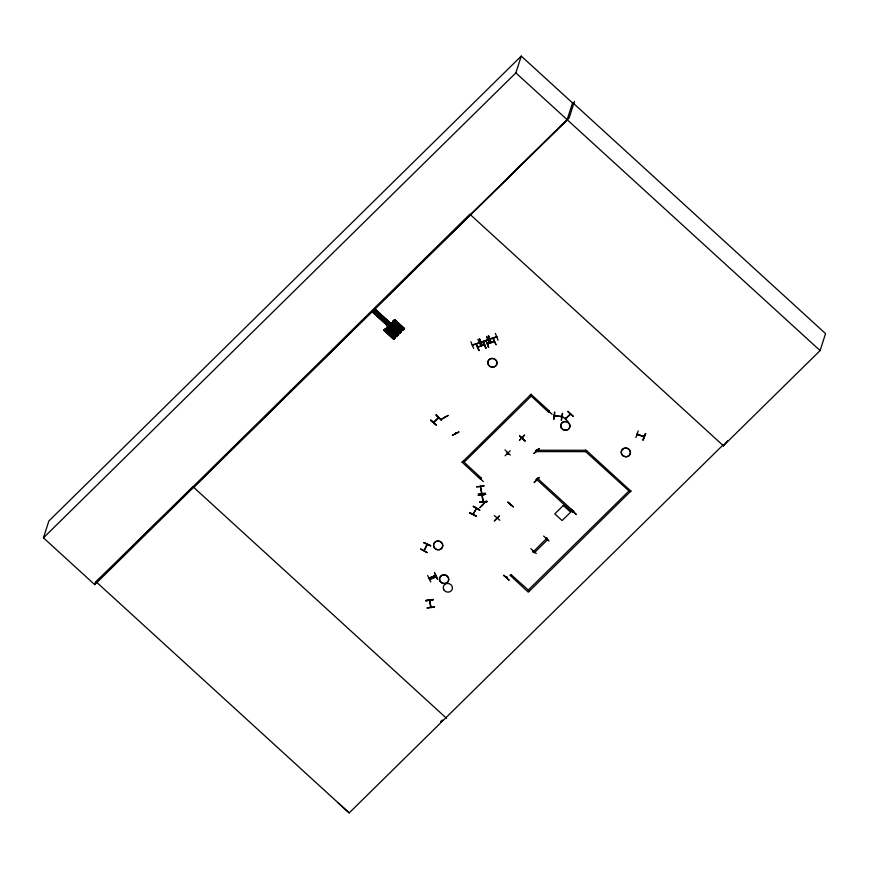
<?xml version="1.0" encoding="UTF-8"?>
<svg xmlns="http://www.w3.org/2000/svg" width="869" height="869" viewBox="0 0 869 869"><rect width="100%" height="100%" fill="white"/><g stroke="black" fill="none" stroke-linecap="round" stroke-linejoin="round"><path stroke-width="1.3" d="M473.333 513.503L472.899 514.35L476.397 508.311M476.418 508.745L476.473 508.061M429.797 601.011L429.351 600.327M481.578 493.212L480.34 486.401M427.157 607.811L434.424 606.779M486.966 501.761L479.59 502.358L486.955 501.782M485.358 493.136L478.091 493.929M507.724 453.336L508.115 454.074L507.626 453.26M553.618 419.14L554.476 412.21M553.987 419.206L554.867 412.134M561.863 416.468L554.476 415.882L555.302 415.567M560.939 416.827L561.026 416.414M560.972 416.588L561.646 416.62M562.308 413.362L561.341 420.303L562.612 413.427M472.258 345.004L479.145 342.679M478.428 346.709L477.798 347.372L484.402 344.558M479.221 342.429L479.319 342.668M488.15 343.852L487.487 344.113L487.552 343.494M494.352 341.767L493.614 342.049L493.679 341.43M455.562 433.001L455.454 433.609L455.823 433.164M423.996 550.522L427.135 544.374M433.674 422.106L438.66 417.305M481.252 478.765L480.774 479.188L481.198 478.298M507.398 452.912L507.105 452.63M507.681 452.749L507.453 452.532M522.921 437.683L522.649 438.302M549.49 412.112L548.774 412.286M570.531 414.187L569.782 414.567L570.422 413.774M573.301 511.689L573.062 512.33M723.323 445.83L820.097 350.576L825.55 333.609L572.638 102.607L567.142 119.726L94.732 584.663L43.45 537.824L48.849 521.031L521.248 56.094L572.53 102.922M94.732 584.663L95.557 582.078M372.975 312.21L387.889 325.506L373.018 312.134L375.712 309.57L390.42 323.04L387.509 325.875L372.79 312.427L373.67 311.558L388.378 325.017L373.507 311.645L388.378 325.017L387.693 325.647L373.051 312.058M375.571 309.581L374.821 310.439L389.573 323.865L390.431 323.018L375.506 309.744M374.55 313.427L377.07 310.95M375.549 314.328L378.058 311.852M377.037 315.697L379.557 313.22M378.373 316.903L380.883 314.426M379.862 318.271L382.382 315.795M395.015 338.019L385.152 329.079L394.971 338.052L395.558 337.487L385.651 328.504L395.341 337.693M384.978 331.067L386.629 329.481M398.643 334.446L396.698 336.346L386.879 327.374L388.736 325.484L398.632 334.456L398.078 335.01L388.497 325.799M385.619 331.741L387.302 330.079M388.03 328.102L389.725 326.386M388.715 328.645L390.377 327.059M387.52 333.392L389.182 331.806M390.92 325.223L392.592 323.572M391.582 322.736L401.511 331.621L391.604 322.66L401.5 331.632L400.946 332.186L391.256 323.04L400.924 332.208M388.519 334.304L390.203 332.653M391.561 325.886L393.244 324.235M392.973 321.345L403.216 329.927L402.662 330.481L392.94 321.378L394.678 319.629L404.574 328.612L404.02 329.155L394.33 320.009L404.476 328.656L402.64 330.492L392.994 321.28L402.792 330.318M390.605 330.372L392.277 328.71M393.972 322.247L395.677 320.542M394.2 320.194L394.417 319.977M391.582 331.339L393.277 329.623M394.656 322.801L396.318 321.204M393.461 327.548L395.123 325.951M394.439 328.515L396.123 326.863M396.525 324.572L398.219 322.866M397.524 325.484L399.219 323.779M43.45 537.824L515.86 72.887L521.248 56.094M430.97 419.966L436.401 424.941M435.966 415.154L441.398 420.118L436.238 414.882M433.87 422.377L438.726 417.804M438.15 417.696L438.345 417.978M441.908 419.043L448.219 415.415L441.93 418.891M445.015 417.12L445.471 417.239M445.232 417.001L445.21 417.424M470.9 341.789L473.627 348.404M472.584 344.971L472.454 344.645M476.288 343.95L479.015 350.565L475.94 344.048M482.338 345.471L479.275 338.986M478.471 343.168L478.58 342.571M477.678 346.905L484.424 344.852M477.798 346.785L477.939 347.122M478.384 347.176L478.374 346.666M481.154 341.702L481.296 342.038M481.828 341.821L481.632 341.539M478.982 350.555L476.234 343.95M481.774 342.125L481.741 341.582M458.854 431.969L452.521 435.173M483.175 341.626L485.901 348.252L483.283 341.582M482.371 345.493L479.677 338.736M455.693 432.958L455.508 433.631M483.827 345.308L484.055 345.047M484.576 344.58L483.859 345.004M486.043 340.659L488.432 347.383M491.137 342.505L488.454 335.782M487.183 340.235L487.281 339.638M481.165 342.288L488.03 339.725M420.715 549.023L427.244 552.619L420.705 549.056M487.509 343.581L494.428 341.517M423.909 542.81L430.774 545.71L423.974 542.636M487.694 343.831L494.276 341.789M489.964 338.736L496.655 336.77M488.769 347.274L485.988 340.659M491.181 342.516L488.476 335.771M492.94 338.334L496.047 344.83L493.31 338.193M427.45 544.244L424.224 550.642M496.09 337.259L496.08 336.672M496.829 336.759L496.731 336.531M574.442 101.445L569.097 118.108L470.477 214.773M498.067 340.203L495.384 333.435M481.176 477.754L480.122 478.928L462.08 462.167M463.058 461.211L481.111 477.972M427.678 575.528L430.785 582.013M464.111 462.178L531.241 396.112M429.025 578.374L435.76 575.691L428.993 578.472M429.395 579.308L436.119 576.592M433.153 599.653L425.864 600.609M429.427 600.077L430.611 607.257L430.85 606.29M429.699 600.121L431.035 606.844M437.465 579.46L434.402 572.845M478.015 476.462L483.349 481.6M476.777 486.933L484.033 486.064M469.792 512.504L476.321 516.067M480.709 478.613L481.165 478.276M473.247 506.594L479.775 510.146L473.442 506.258M480.6 486.368L481.806 493.494M485.586 494.363L478.298 495.406L485.63 494.309M473.247 514.166L476.603 508.528M484.75 502.597L479.884 507.539M485.619 494.276L478.298 495.406M482.349 505.052L482.534 505.595L482.632 504.878M483.49 501.467L482.078 494.982M505.008 449.914L510.331 455.074M505.085 455.812L510.179 450.794M508.093 454.009L507.811 453.097M530.188 395.145L548.23 411.895L549.284 410.722M462.004 462.384L531.165 394.178M519.662 436.064L525.137 440.92M524.398 435.152L519.532 440.094M494.385 520.966L499.49 515.893L494.428 520.824M522.182 437.433L522.182 437.704M522.475 437.607L522.117 438.128L522.291 437.433M496.753 517.957L497.079 518.163M497.079 518.065L496.71 518.587L496.883 517.891M497.513 517.511L497.068 517.489M499.838 520.27L494.255 515.534M507.854 502.163L513.416 507.007L507.996 502.032M510.733 504.498L510.429 505.041L510.44 504.324M510.657 504.748L510.548 504.324M546.753 409.321L552.141 414.415M534.098 453.412L539.149 448.447L534.087 453.379M630.036 491.908L585.663 451.652L536.303 451.598L536.314 450.033M536.206 450.881L536.466 450.468M536.542 450.446L536.369 451.141L536.727 450.62M549.132 411.949L548.806 412.319M554.585 415.393L554.541 415.958L554.672 415.328M503.868 575.115L509.223 580.253L503.553 575.517M555.117 416.001L555.182 415.404M534.207 482.469L539.334 477.418L534.283 482.36M536.14 479.666L536.499 479.047M536.521 480.014L536.564 479.797M573.714 511.178L572.66 512.384L536.434 479.253L537.476 478.08M506.551 577.277L506.985 577.125M506.909 576.929L506.67 577.798M631.013 490.942L528.298 592.18L510.244 575.419M561.722 416.37L561.732 416.99M510.179 575.626L511.222 574.452M562.645 416.533L568.065 421.53M565.404 418.543L570.292 414.068M567.729 411.602L573.214 416.436M565.676 418.793L565.893 418.217M565.86 418.195L565.35 418.815M536.26 553.564L530.818 548.589M532.947 551.294L533.055 551.869L533.566 551.315M533.653 551.065L533.066 551.815L533.305 550.946M547.763 539.443L534.272 552.858L533.284 551.685M543.636 536.054L549.034 541.05M528.287 590.04L628.982 490.942M529.34 591.007L511.157 574.67M546.319 538.411L546.851 537.715M586.705 450.479L585.663 451.652L585.673 450.077M570.694 509.43L576.093 514.35M635.912 437.487L638.27 430.915M637.368 433.968L637.162 434.576L637.194 433.989M637.661 434.717L637.857 434.142M637.824 434.728L640.149 435.087M643.625 436.14L643.418 436.749L643.527 436.184M645.656 433.609L642.962 440.072L645.374 433.512M644.081 436.901L644.114 436.303M642.962 440.072L645.656 433.631M479.156 342.962L472.421 345.21M481.035 342.038L487.857 339.746M497.003 517.783L497.22 517.576M423.942 542.723L430.655 545.96M479.775 510.146L473.431 506.269M519.684 436.042L525.126 441.017L519.727 436.021M507.235 453.216L507.485 452.532M570.455 414.317L565.545 419.064M532.903 551.565L533.523 551.402M554.433 415.621L561.635 416.653M383.816 330.394L384.391 329.829L394.2 338.801L393.635 339.355L383.794 330.405L385.651 328.504M385.488 328.764L395.569 337.476L393.614 339.377M389.54 323.887L389.942 323.507L375.05 310.146L390.094 323.355L375.343 309.94M390.072 324.235L400.142 332.957L399.588 333.511L389.746 324.561L391.604 322.66M393.939 339.051L384.283 329.883M397.024 336.021L387.205 327.059L396.851 336.162M399.566 333.522L401.391 331.676M399.718 333.348L400.153 332.946L390.224 324.039M338.128 802.934L349.197 812.906L722.791 445.221L723.388 445.764L727.722 440.583M373.333 311.884L388.052 325.332M375.017 310.222L389.736 323.67M384.38 329.84L393.776 339.192M385.184 329.069L385.738 328.515M386.901 327.363L387.455 326.809L397.176 335.847M388.258 326.038L388.812 325.484L398.415 334.663L388.454 325.842M389.768 324.539L390.322 323.985M391.126 323.214L391.68 322.671M392.842 321.508L393.407 320.943L403.129 329.992M432.914 577.766L432.61 577.114M193.591 487.281L567.185 119.585M386.238 324.213L388.758 321.736M392.918 338.084L394.341 336.683M396.003 335.054L397.415 333.663M398.871 332.23L400.283 330.839M401.945 329.21L403.357 327.809L401.793 329.394M392.777 338.269L394.45 336.618M395.851 335.238L397.524 333.587M398.719 332.425L400.392 330.763M394.374 338.552L394.798 337.965M397.872 334.934L397.448 335.521M400.316 332.697L400.739 332.11M403.813 329.09L403.39 329.666M533.218 551.902L546.699 538.335L547.698 539.649M96.068 581.719L192.994 486.738L446.503 718.272M519.488 440.235L524.583 435.152M534.044 453.52L539.128 448.567M479.829 507.681L484.739 502.597M570.9 509.245L576.093 514.426M576.017 514.513L570.879 509.256M488.4 335.901L490.8 342.647M637.118 434.228L644.146 436.629M441.474 420.031L436.227 414.882M440.529 721.596L442.679 720.043M496.623 337.085L489.964 339.323M385.423 328.83L395.134 337.878M404.259 328.916L394.33 320.009M401.076 332.023L391.256 323.04M452.467 435.315L458.865 432.002M435.565 575.495L428.841 578.189L435.586 575.517M436.249 576.918L429.514 579.58M485.901 348.252L483.555 341.484M489.334 343.125L486.586 336.412L489.638 343.027M480.915 345.971L477.874 339.344M476.679 486.738L483.979 485.782M479.59 502.358L486.933 501.272L479.645 502.228M425.832 600.783L433.12 599.827M425.767 600.414L433.066 599.458M425.821 600.696L433.12 599.74M434.5 607.138L427.2 608.094M432.404 578.026L432.143 577.298L432.447 577.95M536.564 480.046L536.39 479.416M536.249 450.24L585.608 450.283M643.918 436.879L637.118 434.511M483.045 501.75L481.828 495.015M515.86 72.887L820.097 350.576M723.388 445.764L469.879 214.23L96.274 581.915L349.197 812.906M531.089 394.385L549.208 410.939M586.64 450.685L630.948 491.148M394.635 319.738L404.367 328.819M393.146 321.204L402.999 330.144M399.925 333.164L389.899 324.365L399.816 333.283M388.389 325.864L398.208 334.847M384.065 330.144L393.983 339.019M537.411 478.287L573.649 511.385M568 411.341L573.421 416.327M434.706 572.823L437.813 579.308M388.324 332.892L389.399 333.164L388.324 332.892M391.398 329.862L392.473 330.133L391.398 329.862M394.265 327.037L395.341 327.309L394.265 327.037M397.35 324.007L398.415 324.278L397.35 324.007M386.64 332.588L388.313 330.937L386.64 332.588M389.714 329.557L391.387 327.906L389.714 329.557M392.582 326.744L394.254 325.082L392.582 326.744M395.656 323.713L397.339 322.062L395.656 323.713M469.575 512.927L476.277 516.197L469.553 512.982M430.676 420.346L436.368 425.071L430.655 420.39M563.318 505.476L554.791 513.872L562.113 520.553L570.64 512.156L563.318 505.476M488.671 365.284A4.66 4.356 17.8 0 0 496.633 364.708A4.66 4.356 17.8 0 0 491.854 358.441A4.66 4.356 17.8 0 0 488.671 365.284A4.617 4.323 17.8 0 0 496.612 364.654A4.617 4.323 17.8 0 0 491.876 358.43A4.617 4.323 17.8 0 0 488.715 365.219M621.922 454.639A4.627 4.323 17.8 0 0 629.884 454.639A4.627 4.323 17.8 0 0 625.669 447.991A4.627 4.323 17.8 0 0 621.954 454.53A4.627 4.323 17.8 0 0 629.916 454.53A4.627 4.323 17.8 0 0 625.637 448.1A4.627 4.323 17.8 0 0 621.922 454.639M443.95 589.953A4.617 4.323 17.8 0 0 451.902 589.964A4.617 4.323 17.8 0 0 447.654 583.436A4.617 4.323 17.8 0 0 443.95 589.953M440.257 581.361A4.617 4.323 17.8 0 0 448.208 581.372A4.617 4.323 17.8 0 0 443.972 574.844A4.617 4.323 17.8 0 0 440.257 581.361A4.649 4.345 17.8 0 0 448.198 581.491A4.649 4.345 17.8 0 0 443.929 574.92A4.649 4.345 17.8 0 0 440.203 581.48M434.228 547.6A4.66 4.356 17.8 0 0 442.245 547.611A4.617 4.323 17.8 0 0 437.987 541.029A4.66 4.356 17.8 0 0 434.228 547.6A4.617 4.323 17.8 0 0 442.223 547.557A4.66 4.356 17.8 0 0 437.965 541.029A4.617 4.323 17.8 0 0 434.272 547.546M561.439 428.113A4.627 4.323 17.8 0 0 569.401 428.113A4.627 4.323 17.8 0 0 565.154 421.574A4.627 4.323 17.8 0 0 561.439 428.113M561.472 428.004A4.627 4.323 17.8 0 0 569.434 428.004A4.627 4.323 17.8 0 0 565.187 421.465A4.627 4.323 17.8 0 0 561.472 428.004"/></g></svg>
